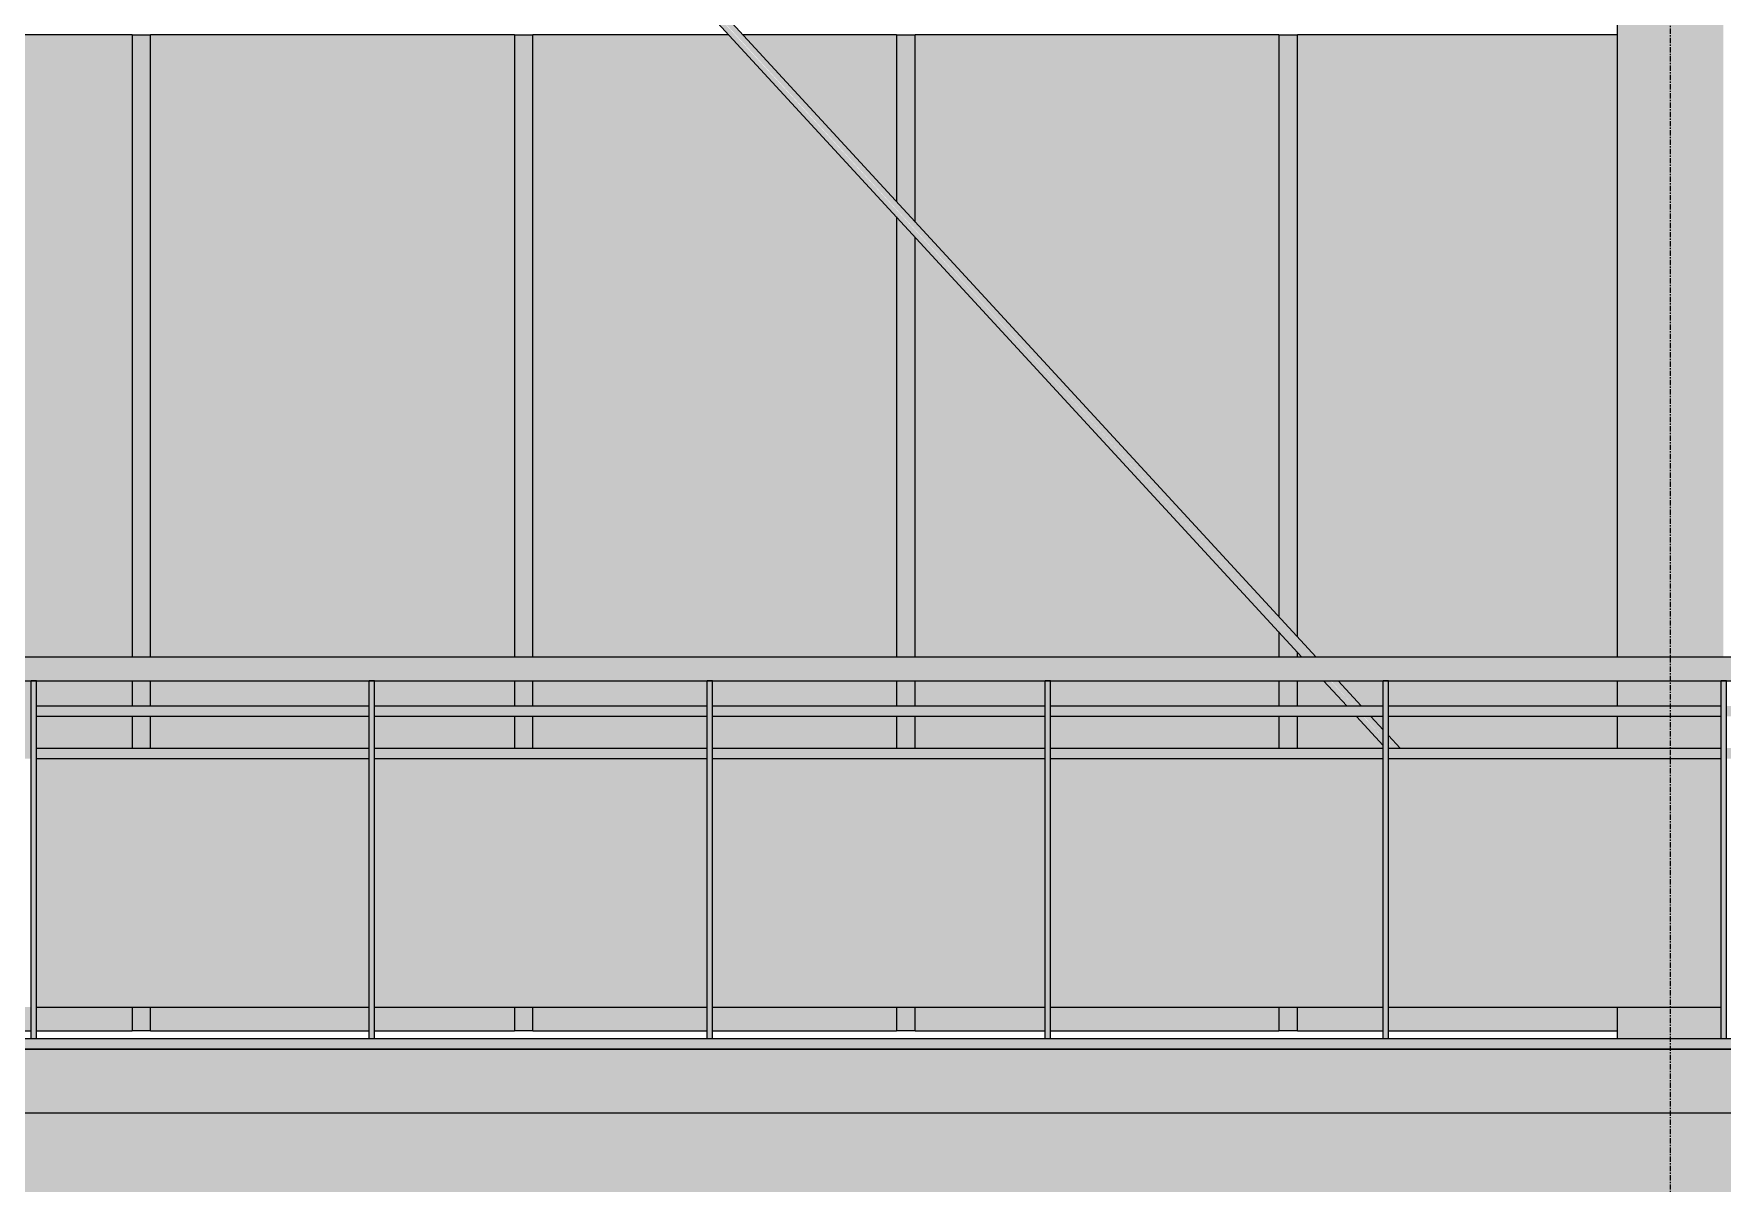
# Model space of a CAD drawing. Header units: inches. Extents: x 21380 to 98133, y -290 to 853.
# Drawn here: x 38009.8 to 38169.7, y -12.7 to 96.1 of the extents above; entities that cross this region are included whole.
import ezdxf

# ---------------------------------------------------------------- set-up
doc = ezdxf.new("R2010")
doc.units = ezdxf.units.IN
doc.header["$MEASUREMENT"] = 0
doc.linetypes.add('Grid Line 1_2_', pattern=[0.875, 0.5, -0.125, 0.125, -0.125])
for name, color, linetype, lineweight in [('A-FLOR', 192, 'Continuous', 9), ('A-FLOR-HRAL', 11, 'Continuous', 9), ('A-FLOR-LEVL', 51, 'Continuous', 9), ('A-FLOR-PATT', 8, 'Continuous', 25), ('A-GLAZ-CURT', 52, 'Continuous', 9), ('A-GLAZ-CWMG', 51, 'Continuous', 9), ('C-TOPO', 7, 'Continuous', 9), ('S-BEAM', 12, 'Continuous', 9), ('S-GRID', 1, 'Continuous', 9)]:
    doc.layers.add(name, color=color, linetype=linetype, lineweight=lineweight)

# ---------------------------------------------------------------- blocks, each defined once
blk = doc.blocks.new('Struct_Xcel_Sports Complex_rvt-4-Building Section - East_West looking South')
at = {"layer": 'A-FLOR-PATT', "lineweight": 9}
h = blk.add_hatch(dxfattribs=at)
h.set_pattern_fill('FP_46', style=0, pattern_type=2)
h.set_pattern_definition([(50, (-87574.236, 98.42), (55.0854, -4.819842), [5.76, -63.36]), (355, (-87574.236, 98.42), (-10.65569, 57.76853), [4.608, -50.688]), (100.451, (-87569.645, 98.02), (44.429468, 52.94866), [4.895, -53.848]), (46.184, (-87574.236, 113.78), (81.96444, -12.71212), [8.64, -95.04]), (96.636, (-87567.406, 112.72), (71.7815, 74.81238), [7.343, -80.772]), (351.184, (-87574.24, 113.78), (71.78195, 74.81243), [6.912, -76.032]), (21, (-87566.556, 109.94), (45.84207, -30.92146), [5.76, -63.36]), (326, (-87566.556, 109.94), (18.687064, 55.691476), [4.608, -50.688]), (71.451, (-87562.736, 107.363), (64.52891, 24.77011), [4.895, -53.848]), (37.5, (-87574.236, 98.42), (0.9338946, 25.566816), [2.534, -47.539, 2.534, -48.922, -50.88]), (37.5, (-87574.236, 98.42), (0.9338946, 25.566816), [-101.53, 2.534, -48.346]), (7.5, (-87574.236, 98.42), (20.20404, 30.291303), [2.534, -26.803, 2.534, -46.387, -19.392]), (7.5, (-87574.236, 98.42), (20.20404, 30.291303), [-78.259, 2.534, -16.858]), (327.5, (-87591.362, 98.42), (40.9977845, -1.7324026), [2.534, -16.666, 2.534, -57.37, -79.488]), (327.5, (-87591.362, 98.42), (40.9977845, -1.7324026), [-79.104, 2.534, -76.954]), (317.5, (-87599.042, 98.42), (44.788883, 7.687839), [2.534, -22.426, 2.534, -37.248, -56.448]), (317.5, (-87599.042, 98.42), (44.788883, 7.687839), [-64.742, 2.534, -53.914])])
h.paths.add_polyline_path([(-26273.39, -6), (-22066.14, -6), (-22066.14, 0), (-26273.39, 0), (-26273.39, -1.7)], flags=0)
at = {"layer": 'A-FLOR', "color": 250, "lineweight": 25}
for p, q in [((-22066.14, 0), (-26273.39, 0)), ((-26273.39, -6), (-22066.14, -6))]:
    blk.add_line(p, q, dxfattribs=at)
blk = doc.blocks.new('Railing - 2_ x 1_2_-V212-Building Section - East_West looking South')
at = {"layer": 'A-FLOR-HRAL'}
blk.add_hatch(color=256, dxfattribs=at).paths.add_polyline_path([(-24234.57, 1), (-24234.07, 1), (-24234.07, 34.87), (-24234.57, 34.87), (-24234.57, 17.83)], flags=0)
for p, q in [((-24234.07, 34.87), (-24234.57, 34.87)), ((-24234.57, 1), (-24234.57, 34.87)), ((-24234.07, 1), (-24234.07, 34.87))]:
    blk.add_line(p, q, dxfattribs=at)
blk = doc.blocks.new('Railing - 2_ 8_-V213-Building Section - East_West looking South')
at = {"layer": 'A-FLOR-HRAL'}
blk.add_hatch(color=256, dxfattribs=at).paths.add_polyline_path([(-24202.57, 4), (-24202.57, 27.5), (-24234.07, 27.5), (-24234.07, 4), (-24223.23, 4)], flags=0)
blk.add_line((-24234.07, 4), (-24202.57, 4), dxfattribs=at)
blk = doc.blocks.new('Railing - Railing-939582-Building Section - East_West looking South')
at = {"layer": 'A-FLOR-HRAL'}
for points in [[(-23584.44, 36), (-23233.26, 36), (-23233.26, 37.12), (-23284.5, 37.11), (-23313.17, 37.12), (-23793.5, 37.12), (-23848.96, 37.12), (-23863.85, 37.11), (-23888.64, 37.12), (-23965.24, 37.11), (-23982.9, 37.12), (-24038.99, 37.11), (-24056.72, 37.1), (-24115.03, 37.12), (-24128.25, 37.11), (-24243.39, 37.12), (-24243.39, 36), (-23588.38, 36)], [(-24196.78, 34.87), (-24161.82, 34.88), (-23690.19, 34.87), (-23233.26, 34.93), (-23233.26, 36), (-24243.39, 36), (-24243.39, 34.88), (-24196.91, 34.88)]]:
    blk.add_hatch(color=256, dxfattribs=at).paths.add_polyline_path(points, flags=0)
h = blk.add_hatch(color=256, dxfattribs=at)
h.paths.add_polyline_path([(-23740.71, 31.5), (-23722.57, 31.5), (-23722.57, 32.5), (-23754.07, 32.48), (-23754.07, 31.5), (-23749.48, 31.5)], flags=0)
h.paths.add_polyline_path([(-24240.78, 31.5), (-24234.57, 31.5), (-24234.57, 32.5), (-24243.39, 32.48), (-24243.39, 31.5)], flags=0)
h.paths.add_polyline_path([(-23233.26, 31.5), (-23233.26, 32.5), (-23242.07, 32.48), (-23242.07, 31.5), (-23240.63, 31.5)], flags=0)
h.paths.add_polyline_path([(-24234.07, 31.5), (-24202.57, 31.5), (-24202.57, 32.5), (-24234.07, 32.48)], flags=0)
h.paths.add_polyline_path([(-23242.57, 31.5), (-23242.57, 32.5), (-23274.07, 32.48), (-23274.07, 31.5), (-23249.41, 31.5)], flags=0)
h.paths.add_polyline_path([(-24202.07, 31.5), (-24170.57, 31.5), (-24170.59, 32.5), (-24202.07, 32.48)], flags=0)
h.paths.add_polyline_path([(-23274.57, 31.5), (-23274.57, 32.5), (-23306.07, 32.48), (-23306.07, 31.5), (-23275.73, 31.5)], flags=0)
h.paths.add_polyline_path([(-24170.07, 31.5), (-24138.57, 31.5), (-24138.57, 32.5), (-24170.07, 32.48)], flags=0)
h.paths.add_polyline_path([(-24138.07, 31.5), (-24106.57, 31.5), (-24106.57, 32.5), (-24138.07, 32.48)], flags=0)
h.paths.add_polyline_path([(-23306.57, 31.5), (-23306.57, 32.5), (-23338.07, 32.48), (-23338.07, 31.5), (-23310.82, 31.5)], flags=0)
h.paths.add_polyline_path([(-24106.07, 31.5), (-24074.57, 31.5), (-24074.57, 32.5), (-24106.07, 32.48)], flags=0)
h.paths.add_polyline_path([(-23338.57, 31.5), (-23338.57, 32.5), (-23370.07, 32.48), (-23370.07, 31.5), (-23345.91, 31.5)], flags=0)
h.paths.add_polyline_path([(-24074.07, 31.5), (-24042.57, 31.5), (-24042.57, 32.5), (-24074.07, 32.48)], flags=0)
h.paths.add_polyline_path([(-24042.07, 31.5), (-24010.57, 31.5), (-24010.57, 32.5), (-24042.07, 32.48)], flags=0)
h.paths.add_polyline_path([(-23370.57, 31.5), (-23370.57, 32.5), (-23402.07, 32.48), (-23402.07, 31.5), (-23372.23, 31.5)], flags=0)
h.paths.add_polyline_path([(-24010.07, 31.5), (-23978.57, 31.5), (-23978.57, 32.5), (-24010.07, 32.48)], flags=0)
h.paths.add_polyline_path([(-23402.57, 31.5), (-23402.57, 32.5), (-23434.07, 32.48), (-23434.07, 31.5), (-23407.32, 31.5)], flags=0)
h.paths.add_polyline_path([(-23978.07, 31.5), (-23946.57, 31.5), (-23946.57, 32.5), (-23978.07, 32.48)], flags=0)
h.paths.add_polyline_path([(-23946.07, 31.5), (-23914.57, 31.5), (-23914.57, 32.5), (-23946.07, 32.48)], flags=0)
h.paths.add_polyline_path([(-23434.57, 31.5), (-23434.57, 32.5), (-23466.07, 32.48), (-23466.07, 31.5), (-23442.42, 31.5)], flags=0)
h.paths.add_polyline_path([(-23914.07, 31.5), (-23882.57, 31.5), (-23882.57, 32.5), (-23914.07, 32.48)], flags=0)
h.paths.add_polyline_path([(-23466.57, 31.5), (-23466.57, 32.5), (-23498.07, 32.48), (-23498.07, 31.5), (-23468.74, 31.5)], flags=0)
h.paths.add_polyline_path([(-23882.07, 31.5), (-23850.57, 31.5), (-23850.57, 32.5), (-23882.07, 32.48)], flags=0)
h.paths.add_polyline_path([(-23498.57, 31.5), (-23498.57, 32.5), (-23530.07, 32.48), (-23530.07, 31.5), (-23503.83, 31.5)], flags=0)
h.paths.add_polyline_path([(-23850.07, 31.5), (-23818.57, 31.5), (-23818.57, 32.5), (-23850.07, 32.48)], flags=0)
h.paths.add_polyline_path([(-23530.57, 31.5), (-23530.57, 32.5), (-23562.07, 32.48), (-23562.07, 31.5), (-23538.92, 31.5)], flags=0)
h.paths.add_polyline_path([(-23818.07, 31.5), (-23786.57, 31.5), (-23786.57, 32.5), (-23818.07, 32.48)], flags=0)
h.paths.add_polyline_path([(-23786.07, 31.5), (-23754.57, 31.5), (-23754.57, 32.5), (-23786.07, 32.48)], flags=0)
h.paths.add_polyline_path([(-23562.57, 31.5), (-23562.57, 32.5), (-23594.07, 32.48), (-23594.07, 31.5), (-23565.24, 31.5)], flags=0)
h.paths.add_polyline_path([(-23594.57, 31.5), (-23594.57, 32.5), (-23626.07, 32.48), (-23626.07, 31.5), (-23600.33, 31.5)], flags=0)
h.paths.add_polyline_path([(-23722.07, 31.5), (-23690.57, 31.5), (-23690.57, 32.5), (-23722.07, 32.48)], flags=0)
h.paths.add_polyline_path([(-23626.57, 31.5), (-23626.65, 32.5), (-23658.07, 32.48), (-23658.07, 31.5), (-23626.65, 31.5)], flags=0)
h.paths.add_polyline_path([(-23690.07, 31.5), (-23658.57, 31.5), (-23658.57, 32.5), (-23690.07, 32.48)], flags=0)
h = blk.add_hatch(color=256, dxfattribs=at)
h.paths.add_polyline_path([(-24243.39, 27.5), (-24234.57, 27.5), (-24234.57, 28.5), (-24243.39, 28.5), (-24243.39, 27.6)], flags=0)
h.paths.add_polyline_path([(-23233.26, 27.5), (-23233.26, 28.5), (-23242.07, 28.5), (-23242.07, 27.5), (-23240.63, 27.5)], flags=0)
h.paths.add_polyline_path([(-24234.07, 27.5), (-24202.57, 27.5), (-24202.57, 28.5), (-24234.07, 28.5), (-24234.07, 27.6)], flags=0)
h.paths.add_polyline_path([(-24202.07, 27.5), (-24170.57, 27.5), (-24170.59, 28.5), (-24202.07, 28.5), (-24202.07, 27.6)], flags=0)
h.paths.add_polyline_path([(-23242.57, 27.5), (-23242.57, 28.5), (-23274.07, 28.5), (-23274.07, 27.5), (-23258.18, 27.5)], flags=0)
h.paths.add_polyline_path([(-24170.07, 27.5), (-24138.57, 27.5), (-24138.57, 28.5), (-24170.07, 28.5), (-24170.07, 27.6)], flags=0)
h.paths.add_polyline_path([(-24138.07, 27.5), (-24106.57, 27.5), (-24106.57, 28.5), (-24138.07, 28.5), (-24138.07, 27.6)], flags=0)
h.paths.add_polyline_path([(-23274.57, 27.5), (-23274.57, 28.5), (-23306.07, 28.5), (-23306.07, 27.5), (-23275.73, 27.5)], flags=0)
h.paths.add_polyline_path([(-24106.07, 27.5), (-24074.57, 27.5), (-24074.57, 28.5), (-24106.07, 28.5), (-24106.07, 27.6)], flags=0)
h.paths.add_polyline_path([(-24074.07, 27.5), (-24042.57, 27.5), (-24042.57, 28.5), (-24074.07, 28.5), (-24074.07, 27.6)], flags=0)
h.paths.add_polyline_path([(-23306.57, 27.5), (-23306.57, 28.5), (-23338.07, 28.5), (-23338.07, 27.5), (-23310.82, 27.5)], flags=0)
h.paths.add_polyline_path([(-24042.07, 27.5), (-24010.57, 27.5), (-24010.57, 28.5), (-24042.07, 28.5), (-24042.07, 27.6)], flags=0)
h.paths.add_polyline_path([(-24010.07, 27.5), (-23978.57, 27.5), (-23978.57, 28.5), (-24010.07, 28.5), (-24010.07, 27.6)], flags=0)
h.paths.add_polyline_path([(-23338.57, 27.5), (-23338.57, 28.5), (-23370.07, 28.5), (-23370.07, 27.5), (-23345.91, 27.5)], flags=0)
h.paths.add_polyline_path([(-23978.07, 27.5), (-23946.57, 27.5), (-23946.57, 28.5), (-23978.07, 28.5), (-23978.07, 27.6)], flags=0)
h.paths.add_polyline_path([(-23946.07, 27.5), (-23914.57, 27.5), (-23914.57, 28.5), (-23946.07, 28.5), (-23946.07, 27.6)], flags=0)
h.paths.add_polyline_path([(-23370.57, 27.5), (-23370.57, 28.5), (-23402.07, 28.5), (-23402.07, 27.5), (-23381, 27.5)], flags=0)
h.paths.add_polyline_path([(-23914.07, 27.5), (-23882.57, 27.5), (-23882.57, 28.5), (-23914.07, 28.5), (-23914.07, 27.6)], flags=0)
h.paths.add_polyline_path([(-23882.07, 27.5), (-23850.57, 27.5), (-23850.57, 28.5), (-23882.07, 28.5), (-23882.07, 27.6)], flags=0)
h.paths.add_polyline_path([(-23402.57, 27.5), (-23402.57, 28.5), (-23434.07, 28.5), (-23434.07, 27.5), (-23416.1, 27.5)], flags=0)
h.paths.add_polyline_path([(-23850.07, 27.5), (-23818.57, 27.5), (-23818.57, 28.5), (-23850.07, 28.5), (-23850.07, 27.6)], flags=0)
h.paths.add_polyline_path([(-23818.07, 27.5), (-23786.57, 27.5), (-23786.57, 28.5), (-23818.07, 28.5), (-23818.07, 27.6)], flags=0)
h.paths.add_polyline_path([(-23434.57, 27.5), (-23434.57, 28.5), (-23466.07, 28.5), (-23466.07, 27.5), (-23451.19, 27.5)], flags=0)
h.paths.add_polyline_path([(-23786.07, 27.5), (-23754.57, 27.5), (-23754.57, 28.5), (-23786.07, 28.5), (-23786.07, 27.6)], flags=0)
h.paths.add_polyline_path([(-23754.07, 27.5), (-23722.57, 27.5), (-23722.57, 28.5), (-23754.07, 28.5), (-23754.07, 27.6)], flags=0)
h.paths.add_polyline_path([(-23466.57, 27.5), (-23466.57, 28.5), (-23498.07, 28.5), (-23498.07, 27.5), (-23468.74, 27.5)], flags=0)
h.paths.add_polyline_path([(-23722.07, 27.5), (-23690.57, 27.5), (-23690.57, 28.5), (-23722.07, 28.5), (-23722.07, 27.6)], flags=0)
h.paths.add_polyline_path([(-23690.07, 27.5), (-23658.57, 27.5), (-23658.57, 28.5), (-23690.07, 28.5), (-23690.07, 27.6)], flags=0)
h.paths.add_polyline_path([(-23498.57, 27.5), (-23498.57, 28.5), (-23530.07, 28.5), (-23530.07, 27.5), (-23503.83, 27.5)], flags=0)
h.paths.add_polyline_path([(-23658.07, 27.5), (-23626.57, 27.5), (-23626.65, 28.5), (-23658.07, 28.5), (-23658.07, 27.6)], flags=0)
h.paths.add_polyline_path([(-23530.57, 27.5), (-23530.57, 28.5), (-23562.07, 28.5), (-23562.07, 27.5), (-23538.92, 27.5)], flags=0)
h.paths.add_polyline_path([(-23626.07, 27.5), (-23594.57, 27.5), (-23594.57, 28.5), (-23626.07, 28.5), (-23626.07, 27.6)], flags=0)
h.paths.add_polyline_path([(-23594.07, 27.5), (-23562.57, 27.5), (-23562.57, 28.5), (-23594.07, 28.5), (-23594.07, 27.6)], flags=0)
for p, q in [((-23233.26, 37.12), (-24243.39, 37.12)), ((-24243.39, 34.87), (-23233.26, 34.87)), ((-23530.07, 32.5), (-23498.57, 32.5)), ((-23498.07, 32.5), (-23466.57, 32.5)), ((-23466.07, 32.5), (-23434.57, 32.5)), ((-23434.07, 32.5), (-23402.57, 32.5)), ((-23402.07, 32.5), (-23370.57, 32.5)), ((-23498.57, 31.5), (-23530.07, 31.5)), ((-23466.57, 31.5), (-23498.07, 31.5)), ((-23434.57, 31.5), (-23466.07, 31.5)), ((-23402.57, 31.5), (-23434.07, 31.5)), ((-23370.57, 31.5), (-23402.07, 31.5)), ((-23530.07, 28.5), (-23498.57, 28.5)), ((-23498.57, 27.5), (-23530.07, 27.5)), ((-23498.07, 28.5), (-23466.57, 28.5)), ((-23466.57, 27.5), (-23498.07, 27.5)), ((-23466.07, 28.5), (-23434.57, 28.5)), ((-23434.57, 27.5), (-23466.07, 27.5)), ((-23434.07, 28.5), (-23402.57, 28.5)), ((-23402.57, 27.5), (-23434.07, 27.5)), ((-23402.07, 28.5), (-23370.57, 28.5)), ((-23370.57, 27.5), (-23402.07, 27.5))]:
    blk.add_line(p, q, dxfattribs=at)
for name, p in [('Railing - 2_ x 1_2_-V212-Building Section - East_West looking South', (704, 0)), ('Railing - 2_ x 1_2_-V212-Building Section - East_West looking South', (736, 0)), ('Railing - 2_ x 1_2_-V212-Building Section - East_West looking South', (768, 0)), ('Railing - 2_ x 1_2_-V212-Building Section - East_West looking South', (800, 0)), ('Railing - 2_ x 1_2_-V212-Building Section - East_West looking South', (832, 0)), ('Railing - 2_ x 1_2_-V212-Building Section - East_West looking South', (864, 0)), ('Railing - 2_ 8_-V213-Building Section - East_West looking South', (704, 0)), ('Railing - 2_ 8_-V213-Building Section - East_West looking South', (736, 0)), ('Railing - 2_ 8_-V213-Building Section - East_West looking South', (768, 0)), ('Railing - 2_ 8_-V213-Building Section - East_West looking South', (800, 0)), ('Railing - 2_ 8_-V213-Building Section - East_West looking South', (832, 0))]:
    blk.add_blockref(name, p)
blk = doc.blocks.new('columns and girder2 - one-V234-Building Section - East_West looking South')
at = {"layer": 'S-BEAM'}
h = blk.add_hatch(color=256, dxfattribs=at)
h.paths.add_polyline_path([(-23380.39, 1), (-23370.57, 1), (-23370.57, 4), (-23380.39, 4)], flags=0)
h.paths.add_polyline_path([(-23380.39, 28.5), (-23370.57, 28.5), (-23370.57, 31.5), (-23380.39, 31.5)], flags=0)
h.paths.add_polyline_path([(-23372.23, 32.5), (-23370.57, 32.5), (-23370.57, 34.87), (-23380.39, 34.88), (-23380.39, 32.5), (-23372.96, 32.5)], flags=0)
h.paths.add_polyline_path([(-23371.46, 37.11), (-23370.39, 37.12), (-23370.39, 248), (-23380.39, 248), (-23380.39, 37.12), (-23372.23, 37.11)], flags=0)
h.paths.add_polyline_path([(-23380.39, 280), (-23370.39, 280), (-23370.39, 292.37), (-23380.39, 292.37), (-23380.39, 291.26)], flags=0)
for p, q in [((-23380.39, 37.11), (-23380.39, 248)), ((-23380.39, 32.5), (-23380.39, 34.88)), ((-23380.39, 28.5), (-23380.39, 31.5)), ((-23380.39, 1), (-23380.39, 4))]:
    blk.add_line(p, q, dxfattribs=at)
blk = doc.blocks.new('System Panel - Interior Glazing-V259-Building Section - East_West looking South')
at = {"layer": 'A-GLAZ-CURT'}
h = blk.add_hatch(color=256, dxfattribs=at)
h.paths.add_polyline_path([(-23555.45, 1.75), (-23530.57, 1.75), (-23530.57, 4), (-23555.45, 4)], flags=0)
h.paths.add_polyline_path([(-23530.07, 1.75), (-23521.02, 1.75), (-23521.02, 4), (-23530.07, 4)], flags=0)
h.paths.add_polyline_path([(-23538.92, 28.5), (-23530.57, 28.5), (-23530.57, 31.5), (-23555.45, 31.5), (-23555.45, 28.5), (-23547.7, 28.5)], flags=0)
h.paths.add_polyline_path([(-23521.38, 28.5), (-23521.02, 28.5), (-23521.02, 31.5), (-23530.07, 31.5), (-23530.07, 28.5)], flags=0)
h.paths.add_polyline_path([(-23521.38, 32.5), (-23521.02, 32.5), (-23521.02, 34.88), (-23555.45, 34.88), (-23555.45, 32.5), (-23530.57, 32.5), (-23530.57, 34.87), (-23530.07, 34.87), (-23530.07, 32.5), (-23521.52, 32.5)], flags=0)
h.paths.add_polyline_path([(-23521.02, 34.89), (-23521.02, 34.89), (-23521.38, 34.89)], flags=0)
h.paths.add_polyline_path([(-23548.05, 37.11), (-23521.02, 37.12), (-23521.02, 96), (-23555.45, 96), (-23555.45, 37.12), (-23548.86, 37.12)], flags=0)
for p, q in [((-23521.02, 96), (-23555.45, 96)), ((-23555.45, 1.75), (-23530.57, 1.75)), ((-23530.07, 1.75), (-23521.02, 1.75))]:
    blk.add_line(p, q, dxfattribs=at)
blk = doc.blocks.new('System Panel - Interior Glazing-V260-Building Section - East_West looking South')
at = {"layer": 'A-GLAZ-CURT'}
h = blk.add_hatch(color=256, dxfattribs=at)
h.paths.add_polyline_path([(-23498.57, 1.75), (-23498.57, 4), (-23519.27, 4), (-23519.27, 1.75)], flags=0)
h.paths.add_polyline_path([(-23498.07, 1.75), (-23484.83, 1.75), (-23484.83, 4), (-23498.07, 4)], flags=0)
h.paths.add_polyline_path([(-23512.6, 28.5), (-23498.57, 28.5), (-23498.57, 31.5), (-23519.27, 31.5), (-23519.27, 28.5)], flags=0)
h.paths.add_polyline_path([(-23495.06, 28.5), (-23484.83, 28.5), (-23484.83, 31.5), (-23498.07, 31.5), (-23498.07, 28.5)], flags=0)
h.paths.add_polyline_path([(-23518.18, 32.5), (-23498.57, 32.5), (-23498.57, 34.87), (-23498.07, 34.87), (-23498.07, 32.5), (-23484.83, 32.5), (-23484.83, 34.88), (-23519.27, 34.88), (-23519.27, 32.5)], flags=0)
h.paths.add_polyline_path([(-23489.89, 37.11), (-23484.83, 37.12), (-23484.83, 96), (-23519.27, 96), (-23519.27, 37.12), (-23489.91, 37.11)], flags=0)
for p, q in [((-23484.83, 96), (-23519.27, 96)), ((-23519.27, 1.75), (-23498.57, 1.75)), ((-23498.07, 1.75), (-23484.83, 1.75))]:
    blk.add_line(p, q, dxfattribs=at)
blk = doc.blocks.new('System Panel - Interior Glazing-V261-Building Section - East_West looking South')
at = {"layer": 'A-GLAZ-CURT'}
h = blk.add_hatch(color=256, dxfattribs=at)
h.paths.add_polyline_path([(-23466.57, 1.75), (-23466.57, 4), (-23483.08, 4), (-23483.08, 1.75)], flags=0)
h.paths.add_polyline_path([(-23466.07, 1.75), (-23448.64, 1.75), (-23448.64, 4), (-23466.07, 4)], flags=0)
h.paths.add_polyline_path([(-23477.51, 28.5), (-23466.57, 28.5), (-23466.57, 31.5), (-23483.08, 31.5), (-23483.08, 28.5)], flags=0)
h.paths.add_polyline_path([(-23459.96, 28.5), (-23448.64, 28.5), (-23448.64, 31.5), (-23466.07, 31.5), (-23466.07, 28.5)], flags=0)
h.paths.add_polyline_path([(-23471.2, 32.5), (-23466.57, 32.5), (-23466.57, 34.87), (-23466.07, 34.87), (-23466.06, 32.5), (-23448.64, 32.5), (-23448.64, 34.88), (-23483.08, 34.88), (-23483.08, 32.5), (-23471.42, 32.5)], flags=0)
h.paths.add_polyline_path([(-23453.85, 37.11), (-23453.64, 37.11), (-23448.64, 37.13), (-23448.64, 78.75), (-23464.54, 96), (-23483.08, 95.96), (-23483.08, 37.12), (-23454.22, 37.11)], flags=0)
h.paths.add_polyline_path([(-23448.64, 80.21), (-23448.64, 96), (-23463.16, 95.96), (-23451.19, 82.97)], flags=0)
for p, q in [((-23464.53, 96), (-23483.08, 96)), ((-23448.64, 96), (-23463.21, 96)), ((-23483.08, 1.75), (-23466.57, 1.75)), ((-23466.07, 1.75), (-23448.64, 1.75))]:
    blk.add_line(p, q, dxfattribs=at)
blk = doc.blocks.new('System Panel - Interior Glazing-V262-Building Section - East_West looking South')
at = {"layer": 'A-GLAZ-CURT'}
h = blk.add_hatch(color=256, dxfattribs=at)
h.paths.add_polyline_path([(-23434.57, 1.75), (-23434.57, 4), (-23446.89, 4), (-23446.89, 1.75)], flags=0)
h.paths.add_polyline_path([(-23434.07, 1.75), (-23412.45, 1.75), (-23412.45, 4), (-23434.07, 4)], flags=0)
h.paths.add_polyline_path([(-23446.89, 28.5), (-23434.57, 28.5), (-23434.57, 31.5), (-23446.89, 31.5)], flags=0)
h.paths.add_polyline_path([(-23424.87, 28.5), (-23412.45, 28.5), (-23412.45, 31.5), (-23434.07, 31.5), (-23434.07, 28.5), (-23433.64, 28.5)], flags=0)
h.paths.add_polyline_path([(-23441.58, 32.5), (-23434.57, 32.5), (-23434.49, 34.87), (-23434.07, 34.87), (-23434.07, 32.5), (-23412.45, 32.5), (-23412.45, 34.88), (-23446.89, 34.88), (-23446.89, 32.5), (-23442.42, 32.5)], flags=0)
h.paths.add_polyline_path([(-23444.85, 37.11), (-23412.45, 37.12), (-23412.45, 39.49), (-23446.89, 76.84), (-23446.89, 37.12), (-23445.17, 37.11)], flags=0)
h.paths.add_polyline_path([(-23412.45, 40.94), (-23412.45, 96), (-23446.89, 95.96), (-23446.89, 78.31), (-23416.1, 44.89)], flags=0)
for p, q in [((-23412.45, 96), (-23446.89, 96)), ((-23446.89, 1.75), (-23434.57, 1.75)), ((-23434.07, 1.75), (-23412.45, 1.75))]:
    blk.add_line(p, q, dxfattribs=at)
blk = doc.blocks.new('System Panel - Interior Glazing-V263-Building Section - East_West looking South')
at = {"layer": 'A-GLAZ-CURT'}
h = blk.add_hatch(color=256, dxfattribs=at)
h.paths.add_polyline_path([(-23402.57, 1.75), (-23402.57, 4), (-23410.7, 4), (-23410.7, 1.75)], flags=0)
h.paths.add_polyline_path([(-23402.07, 1.75), (-23380.39, 1.75), (-23380.39, 4), (-23402.07, 4)], flags=0)
h.paths.add_polyline_path([(-23410.7, 28.5), (-23402.57, 28.5), (-23402.57, 28.77), (-23405.16, 31.5), (-23410.7, 31.5)], flags=0)
h.paths.add_polyline_path([(-23381, 28.5), (-23380.39, 28.5), (-23380.39, 31.5), (-23402.07, 31.5), (-23402.07, 29.67), (-23400.99, 28.5), (-23389.78, 28.5)], flags=0)
h.paths.add_polyline_path([(-23402.57, 30.22), (-23402.57, 31.5), (-23403.76, 31.5)], flags=0)
h.paths.add_polyline_path([(-23382.13, 32.5), (-23380.39, 32.5), (-23380.39, 34.88), (-23406.87, 34.88), (-23404.68, 32.5), (-23402.57, 32.5), (-23402.57, 34.87), (-23402.07, 34.87), (-23402.07, 32.5), (-23384.67, 32.5)], flags=0)
h.paths.add_polyline_path([(-23410.27, 32.5), (-23406.01, 32.5), (-23408.27, 34.88), (-23410.7, 34.88), (-23410.7, 32.5)], flags=0)
h.paths.add_polyline_path([(-23410.7, 37.12), (-23410.27, 37.12), (-23410.7, 37.53), (-23410.7, 37.12)], flags=0)
h.paths.add_polyline_path([(-23380.76, 37.12), (-23380.39, 37.12), (-23380.39, 96), (-23410.7, 96), (-23410.7, 39.04), (-23408.94, 37.12), (-23381, 37.12)], flags=0)
for p, q in [((-23380.39, 96), (-23410.7, 96)), ((-23410.7, 1.75), (-23402.57, 1.75)), ((-23402.07, 1.75), (-23380.39, 1.75))]:
    blk.add_line(p, q, dxfattribs=at)
blk = doc.blocks.new('Rectangular Mullion - Interior 1_75_ x 4_5_-V296-Building Section - East_West looking South')
at = {"layer": 'A-GLAZ-CWMG'}
h = blk.add_hatch(color=256, dxfattribs=at)
h.paths.add_polyline_path([(-23519.27, 1.75), (-23519.27, 4), (-23521.02, 4), (-23521.02, 1.75)], flags=0)
h.paths.add_polyline_path([(-23521.02, 28.5), (-23519.27, 28.5), (-23519.27, 31.5), (-23521.02, 31.5)], flags=0)
h.paths.add_polyline_path([(-23521.02, 32.5), (-23519.27, 32.5), (-23519.27, 34.88), (-23521.02, 34.88)], flags=0)
h.paths.add_polyline_path([(-23520.15, 37.12), (-23519.27, 37.12), (-23519.27, 96), (-23521.02, 96), (-23520.93, 37.12), (-23520.22, 37.12)], flags=0)
for p, q in [((-23521.02, 96), (-23519.27, 96)), ((-23521.02, 96), (-23521.02, 37.11)), ((-23519.27, 37.11), (-23519.27, 96)), ((-23521.02, 34.9), (-23521.02, 32.5)), ((-23519.27, 32.5), (-23519.27, 34.88)), ((-23521.02, 31.5), (-23521.02, 28.5)), ((-23519.27, 28.5), (-23519.27, 31.5)), ((-23521.02, 4), (-23521.02, 1.75)), ((-23519.27, 1.75), (-23519.27, 4)), ((-23519.27, 1.75), (-23521.02, 1.75))]:
    blk.add_line(p, q, dxfattribs=at)
blk = doc.blocks.new('Rectangular Mullion - Interior 1_75_ x 4_5_-V297-Building Section - East_West looking South')
at = {"layer": 'A-GLAZ-CWMG'}
h = blk.add_hatch(color=256, dxfattribs=at)
h.paths.add_polyline_path([(-23483.08, 1.75), (-23483.08, 4), (-23484.83, 4), (-23484.83, 1.75)], flags=0)
h.paths.add_polyline_path([(-23484.83, 28.5), (-23483.08, 28.5), (-23483.08, 31.5), (-23484.83, 31.5)], flags=0)
h.paths.add_polyline_path([(-23483.27, 32.5), (-23483.08, 32.5), (-23483.08, 34.88), (-23484.83, 34.88), (-23484.83, 32.5), (-23483.82, 32.5)], flags=0)
h.paths.add_polyline_path([(-23483.08, 37.12), (-23483.08, 96), (-23484.83, 95.96), (-23484.83, 37.12), (-23483.82, 37.12)], flags=0)
for p, q in [((-23484.83, 96), (-23483.08, 96)), ((-23484.83, 96), (-23484.83, 37.12)), ((-23483.08, 37.12), (-23483.08, 96)), ((-23484.83, 34.88), (-23484.83, 32.5)), ((-23483.08, 32.5), (-23483.08, 34.88)), ((-23484.83, 31.5), (-23484.83, 28.5)), ((-23483.08, 28.5), (-23483.08, 31.5)), ((-23484.83, 4), (-23484.83, 1.75)), ((-23483.08, 1.75), (-23483.08, 4)), ((-23483.08, 1.75), (-23484.83, 1.75))]:
    blk.add_line(p, q, dxfattribs=at)
blk = doc.blocks.new('Rectangular Mullion - Interior 1_75_ x 4_5_-V298-Building Section - East_West looking South')
at = {"layer": 'A-GLAZ-CWMG'}
h = blk.add_hatch(color=256, dxfattribs=at)
h.paths.add_polyline_path([(-23446.89, 1.75), (-23446.89, 4), (-23448.64, 4), (-23448.64, 1.75)], flags=0)
h.paths.add_polyline_path([(-23448.64, 28.5), (-23446.89, 28.5), (-23446.89, 31.5), (-23448.64, 31.5)], flags=0)
h.paths.add_polyline_path([(-23448.64, 32.5), (-23446.89, 32.5), (-23446.89, 34.88), (-23448.64, 34.88)], flags=0)
h.paths.add_polyline_path([(-23446.89, 37.12), (-23446.89, 76.85), (-23448.64, 78.74), (-23448.64, 37.12), (-23447.55, 37.12)], flags=0)
h.paths.add_polyline_path([(-23446.89, 78.31), (-23446.89, 96), (-23448.64, 95.96), (-23448.64, 80.21)], flags=0)
for p, q in [((-23448.64, 96), (-23446.89, 96)), ((-23448.64, 96), (-23448.64, 80.18)), ((-23446.89, 78.28), (-23446.89, 96)), ((-23448.64, 78.77), (-23448.64, 37.12)), ((-23446.89, 37.12), (-23446.89, 76.87)), ((-23448.64, 34.88), (-23448.64, 32.5)), ((-23446.89, 32.5), (-23446.89, 34.9)), ((-23448.64, 31.5), (-23448.64, 28.5)), ((-23446.89, 28.5), (-23446.89, 31.5)), ((-23448.64, 4), (-23448.64, 1.75)), ((-23446.89, 1.75), (-23446.89, 4)), ((-23446.89, 1.75), (-23448.64, 1.75))]:
    blk.add_line(p, q, dxfattribs=at)
blk = doc.blocks.new('Rectangular Mullion - Interior 1_75_ x 4_5_-V299-Building Section - East_West looking South')
at = {"layer": 'A-GLAZ-CWMG'}
h = blk.add_hatch(color=256, dxfattribs=at)
h.paths.add_polyline_path([(-23410.7, 1.75), (-23410.7, 4), (-23412.45, 4), (-23412.45, 1.75)], flags=0)
h.paths.add_polyline_path([(-23412.45, 28.5), (-23410.7, 28.5), (-23410.7, 31.5), (-23412.45, 31.5)], flags=0)
h.paths.add_polyline_path([(-23410.97, 32.5), (-23410.7, 32.5), (-23410.7, 34.88), (-23412.45, 34.88), (-23412.45, 32.5), (-23411.84, 32.5)], flags=0)
h.paths.add_polyline_path([(-23411.78, 37.12), (-23410.7, 37.12), (-23410.7, 37.59), (-23412.45, 39.43), (-23412.45, 37.12), (-23411.84, 37.12)], flags=0)
h.paths.add_polyline_path([(-23410.7, 39.04), (-23410.7, 96), (-23412.45, 96), (-23412.45, 40.94)], flags=0)
for p, q in [((-23412.45, 96), (-23410.7, 96)), ((-23412.45, 96), (-23412.45, 40.93)), ((-23410.7, 39.03), (-23410.7, 96)), ((-23412.45, 39.49), (-23412.45, 37.11)), ((-23410.7, 37.1), (-23410.7, 37.6)), ((-23412.45, 34.88), (-23412.45, 32.5)), ((-23410.7, 32.5), (-23410.7, 34.88)), ((-23412.45, 31.5), (-23412.45, 28.5)), ((-23410.7, 28.5), (-23410.7, 31.5)), ((-23412.45, 4), (-23412.45, 1.75)), ((-23410.7, 1.75), (-23410.7, 4)), ((-23410.7, 1.75), (-23412.45, 1.75))]:
    blk.add_line(p, q, dxfattribs=at)
blk = doc.blocks.new('Round Bar - 1_-V309-Building Section - East_West looking South')
at = {"layer": 'S-BEAM'}
h = blk.add_hatch(color=256, dxfattribs=at)
h.paths.add_polyline_path([(-23401.24, 28.5), (-23400.99, 28.5), (-23402.07, 29.58), (-23402.07, 28.95), (-23401.66, 28.5), (-23401.34, 28.5)], flags=0)
h.paths.add_polyline_path([(-23402.57, 29.49), (-23402.57, 30.22), (-23403.84, 31.5), (-23404.42, 31.5)], flags=0)
h.paths.add_polyline_path([(-23405.34, 32.5), (-23404.68, 32.5), (-23406.96, 34.88), (-23407.53, 34.88), (-23407.32, 34.65)], flags=0)
h.paths.add_polyline_path([(-23520.14, 157.05), (-23520.09, 157.16), (-23520.14, 157.63), (-23520.14, 157.79), (-23603.4, 248), (-23603.96, 248), (-23521.38, 158.39)], flags=0)
h.paths.add_polyline_path([(-23409.6, 37.12), (-23408.94, 37.12), (-23519.56, 157.05), (-23520.11, 157.02), (-23409.61, 37.12)], flags=0)
h.paths.add_polyline_path([(-23632.93, 280), (-23632.79, 280), (-23658.89, 308.21), (-23658.89, 307.59), (-23633.41, 280), (-23633.01, 280)], flags=0)
h = blk.add_hatch(color=256, dxfattribs=at)
h.paths.add_polyline_path([(-23401.66, 28.5), (-23402.07, 28.91), (-23402.03, 28.5), (-23401.7, 28.5)], flags=0)
h.paths.add_polyline_path([(-23402.57, 28.77), (-23402.57, 29.49), (-23404.47, 31.5), (-23405.09, 31.5)], flags=0)
h.paths.add_polyline_path([(-23405.88, 32.5), (-23405.34, 32.5), (-23407.58, 34.88), (-23408.2, 34.88), (-23405.92, 32.5)], flags=0)
h.paths.add_polyline_path([(-23520.14, 157.05), (-23604.03, 248), (-23604.63, 248), (-23520.72, 157.05), (-23520.21, 157.01)], flags=0)
h.paths.add_polyline_path([(-23410.27, 37.12), (-23409.61, 37.12), (-23520.16, 156.95), (-23520.14, 156.48), (-23520.14, 156.32), (-23410.27, 37.12)], flags=0)
h.paths.add_polyline_path([(-23634.12, 280), (-23633.46, 280), (-23658.89, 307.59), (-23658.89, 306.87), (-23644.2, 290.93)], flags=0)
for p, q in [((-23604.64, 248), (-23410.28, 37.12)), ((-23408.92, 37.12), (-23603.28, 248)), ((-23408.22, 34.88), (-23406.02, 32.5)), ((-23404.66, 32.5), (-23406.85, 34.88)), ((-23405.1, 31.5), (-23402.57, 28.76)), ((-23402.57, 30.23), (-23403.74, 31.5)), ((-23400.98, 28.5), (-23402.07, 29.69))]:
    blk.add_line(p, q, dxfattribs=at)

msp = doc.modelspace()

# ---------------------------------------------------------------- hatches: boundary and pattern name
at = {"layer": 'A-FLOR'}
msp.add_hatch(color=256, dxfattribs=at).paths.add_polyline_path([(37808.24, 0), (38416.92, 0), (38416.92, 1), (37186.77, 1), (37186.77, 0), (37773.14, 0)], flags=0)
at = {"layer": 'C-TOPO'}
h = msp.add_hatch(dxfattribs=at)
h.set_pattern_fill('FP_34', color=256, style=0, pattern_type=2)
h.set_pattern_definition([(0, (-87574.236, 98.42), (48, 48), [48, -48]), (0, (-87574.236, 116.42), (48, 48), [48, -48]), (0, (-87574.236, 134.42), (48, 48), [48, -48]), (90, (-87568.236, 140.42), (-48, 48), [48, -48]), (90, (-87550.236, 140.42), (-48, 48), [48, -48]), (90, (-87532.236, 140.42), (-48, 48), [48, -48])])
h.paths.add_polyline_path([(39527.78, -79.82), (39668.15, -79.82), (39668.15, 0), (39484.03, 0), (39484.03, -36), (39487.03, -36), (39487.03, -48), (39469.03, -48), (39469.03, -36), (39474.03, -36), (39474.03, -6), (35266.78, -6), (35266.78, -36), (35271.78, -36), (35271.78, -48), (35253.78, -48), (35253.78, -36), (35256.78, -36), (35256.78, 0), (35176.28, 0), (35176.28, -79.82), (39487.03, -79.82)], flags=0)

# ---------------------------------------------------------------- linework, layer by layer
at = {"layer": 'A-FLOR', "lineweight": 25}
for p, q in [((38416.92, 1), (37186.77, 1)), ((37186.77, 0), (38416.92, 0))]:
    msp.add_line(p, q, dxfattribs=at)
at = {"layer": 'A-FLOR-LEVL', "linetype": 'Grid Line 1_2_'}
msp.add_line((34982.85, 0), (39861.53, 0), dxfattribs=at)
at = {"layer": 'S-GRID', "linetype": 'Grid Line 1_2_'}
msp.add_line((38164.78, -273.16), (38164.78, 671.89), dxfattribs=at)
msp.add_line((38164.78, -273.16), (38164.78, 671.89), dxfattribs=at)

# ---------------------------------------------------------------- block references
at = {"color": 90, "lineweight": 5}
msp.add_blockref('Struct_Xcel_Sports Complex_rvt-4-Building Section - East_West looking South', (61540.17, 0), dxfattribs=at)
at = {"layer": 'A-FLOR-HRAL'}
msp.add_blockref('Railing - Railing-939582-Building Section - East_West looking South', (61540.17, 0), dxfattribs=at)
at = {"layer": 'A-GLAZ-CURT'}
for name in ['System Panel - Interior Glazing-V259-Building Section - East_West looking South', 'System Panel - Interior Glazing-V260-Building Section - East_West looking South', 'System Panel - Interior Glazing-V261-Building Section - East_West looking South', 'System Panel - Interior Glazing-V262-Building Section - East_West looking South', 'System Panel - Interior Glazing-V263-Building Section - East_West looking South']:
    msp.add_blockref(name, (61540.17, 0), dxfattribs=at)
at = {"layer": 'A-GLAZ-CWMG'}
for name in ['Rectangular Mullion - Interior 1_75_ x 4_5_-V296-Building Section - East_West looking South', 'Rectangular Mullion - Interior 1_75_ x 4_5_-V297-Building Section - East_West looking South', 'Rectangular Mullion - Interior 1_75_ x 4_5_-V298-Building Section - East_West looking South', 'Rectangular Mullion - Interior 1_75_ x 4_5_-V299-Building Section - East_West looking South']:
    msp.add_blockref(name, (61540.17, 0), dxfattribs=at)
at = {"layer": 'S-BEAM'}
for name in ['columns and girder2 - one-V234-Building Section - East_West looking South', 'Round Bar - 1_-V309-Building Section - East_West looking South']:
    msp.add_blockref(name, (61540.17, 0), dxfattribs=at)

doc.saveas('drawing.dxf')
